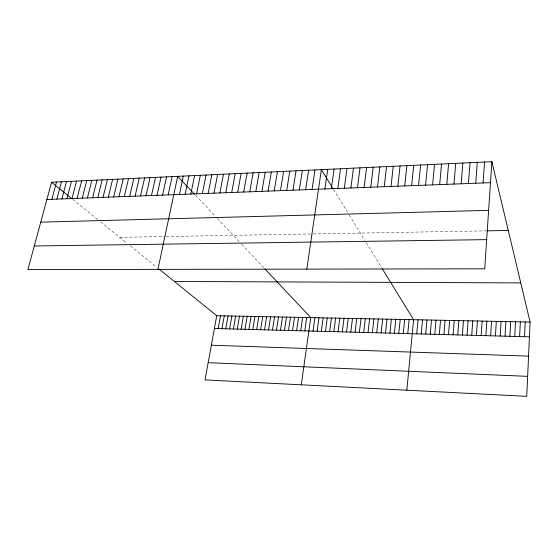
<?xml version="1.0" encoding="UTF-8"?>
<svg xmlns="http://www.w3.org/2000/svg" width="558" height="558" viewBox="0 0 558 558"><rect width="100%" height="100%" fill="white"/><g stroke="black" fill="none" stroke-linecap="round" stroke-linejoin="round"><path stroke-width="0.42" stroke-dasharray="2.79 2.09" d="M119.754 237.345L165.538 236.529M166.319 236.515L310.952 233.955M313.261 233.914L486.409 230.852M72.645 199.283L98.18 219.915M100.545 221.826L127.001 243.197M130.23 245.806L156.833 267.296M195.502 195.258L214.816 215.758M217.222 218.311L239.64 242.102M241.719 244.313L264.011 267.973M333.558 189.49L347.495 212.152M349.175 214.893L364.793 240.296M366.229 242.639L381.846 268.035"/><path stroke-width="0.84" d="M491.877 161.674L484.735 268.81L27.9 269.605L51.552 182.243L491.877 161.674L530.1 322.057L526.738 396.326L205.016 379.9L216.741 315.695L159.1 269.13M524.513 336.697L525.217 321.959M519.617 336.565L520.349 321.861M514.741 336.439L515.501 321.764M509.886 336.307L510.675 321.666M505.053 336.181L505.869 321.568M500.233 336.055L501.077 321.471M495.434 335.923L496.306 321.373M490.656 335.797L491.556 321.275M485.899 335.672L486.827 321.178M481.156 335.546L482.112 321.08M476.434 335.428L477.418 320.99M471.733 335.302L472.745 320.892M483.082 182.961L484.553 162.015M467.046 335.177L468.085 320.801M462.38 335.051L463.447 320.704M475.737 183.24L477.271 162.357M457.734 334.933L458.829 320.613M468.434 183.519L470.038 162.692M453.103 334.807L454.226 320.515M448.493 334.688L449.643 320.425M461.18 183.798L462.847 163.027M443.903 334.563L445.075 320.334M439.327 334.444L440.527 320.236M453.968 184.07L455.698 163.361M434.773 334.326L435.993 320.146M446.805 184.342L448.597 163.696M430.232 334.207L431.48 320.055M425.712 334.082L426.989 319.964M439.676 184.607L441.538 164.024M421.206 333.963L422.504 319.874M416.721 333.844L418.047 319.783M432.596 184.879L434.515 164.352M406.817 390.202L413.604 319.692L382.265 268.719M407.752 333.607L409.126 319.601M425.559 185.144L427.54 164.68M418.57 185.409L420.606 165.001M403.267 333.489L404.669 319.511M411.616 185.674L413.715 165.328M398.803 333.377L400.225 319.42M394.353 333.259L395.803 319.329M404.703 185.94L406.859 165.642M389.923 333.14L391.395 319.239M385.508 333.021L387.008 319.155M381.114 332.91L382.635 319.064M397.833 186.198L400.051 165.963M376.734 332.791L378.275 318.974M391.005 186.456L393.278 166.277M372.367 332.673L373.937 318.89M384.218 186.714L386.548 166.591M368.022 332.561L369.612 318.799M363.69 332.449L365.309 318.709M359.38 332.331L361.019 318.625M377.473 186.972L379.859 166.905M355.083 332.219L356.743 318.541M350.808 332.108L352.482 318.451M370.763 187.223L373.204 167.219M364.095 187.474L366.592 167.526M346.539 331.996L348.241 318.367M342.291 331.884L344.014 318.283M338.064 331.773L339.808 318.193M357.469 187.725L360.015 167.832M333.844 331.661L335.616 318.109M350.877 187.976L353.479 168.139M329.645 331.55L331.438 318.025M344.328 188.227L346.978 168.439M325.46 331.438L327.274 317.941M337.813 188.471L340.519 168.746M321.296 331.326L323.124 317.858M317.146 331.215L318.995 317.774M331.333 188.716L334.096 169.046M313.003 331.11L314.879 317.69M301.278 384.811L310.778 317.607L264.917 268.935M324.896 188.96L327.706 169.346M304.78 330.894L306.691 317.523M300.692 330.782L302.624 317.439M296.612 330.678L298.565 317.356M306.816 269.123L321.359 169.639L333.189 188.883M312.061 189.448L314.97 169.939M292.552 330.566L294.526 317.272M288.507 330.462L290.502 317.195M305.665 189.692L308.63 170.232M284.475 330.357L286.491 317.111M280.465 330.252L282.494 317.028M276.461 330.141L278.512 316.951M299.311 189.929L302.317 170.532M272.478 330.036L274.55 316.867M268.503 329.931L270.595 316.791M292.985 190.173L296.04 170.825M286.7 190.411L289.804 171.111M264.548 329.827L266.654 316.707M260.607 329.722L262.734 316.63M256.68 329.618L258.828 316.553M280.451 190.648L283.597 171.404M252.767 329.52L254.929 316.47M248.868 329.415L251.051 316.393M274.236 190.885L277.431 171.69M268.056 191.115L271.3 171.976M244.983 329.311L247.18 316.316M241.112 329.213L243.33 316.233M237.255 329.108L239.494 316.156M261.911 191.352L265.203 172.262M233.411 329.004L235.664 316.079M229.582 328.906L231.856 316.002M255.808 191.582L259.135 172.548M249.733 191.812L253.109 172.827M225.767 328.801L228.055 315.926M221.965 328.704L224.274 315.849M218.178 328.606L220.501 315.772M243.693 192.043L247.11 173.106M237.687 192.266L241.147 173.385M231.716 192.496L235.218 173.664M225.774 192.719L229.324 173.943M219.873 192.942L223.458 174.215M214 193.166L217.627 174.487M208.155 193.389L211.824 174.759M202.352 193.612L206.055 175.024M196.576 193.828L200.322 175.296M190.829 194.044L194.616 175.561M185.116 194.261L188.946 175.826M179.439 194.477L183.303 176.091M157.907 269.381L177.688 176.349L194.435 194.128M168.167 194.902L172.108 176.614M162.58 195.119L166.556 176.872M157.021 195.328L161.032 177.13M151.49 195.537L155.536 177.388M145.994 195.746L150.074 177.639M140.525 195.956L144.641 177.897M135.085 196.158L139.235 178.148M129.672 196.367L133.857 178.4M124.294 196.569L128.514 178.651M118.938 196.772L123.192 178.895M113.616 196.974L117.898 179.146M108.322 197.176L112.632 179.39M103.049 197.372L107.401 179.634M97.81 197.574L102.191 179.878M92.593 197.769L97.008 180.122M87.411 197.964L91.854 180.36M82.249 198.16L86.72 180.604M77.116 198.355L81.621 180.841M72.01 198.55L76.544 181.078M66.932 198.746L71.494 181.315M61.882 198.934L66.472 181.545M56.853 199.129L61.471 181.782M51.852 199.318L56.498 182.013M46.879 199.506L490.475 182.682M40.748 222.147L488.627 210.366M487.183 230.838L508.268 230.461M34.296 245.973L486.681 239.64M174.375 281.469L520.767 282.899M216.741 315.695L530.1 322.057M214.405 328.502L529.43 336.823M211.356 345.214L528.559 356.13M208.162 362.686L527.638 376.357M51.552 182.243L71.989 198.76"/></g></svg>
